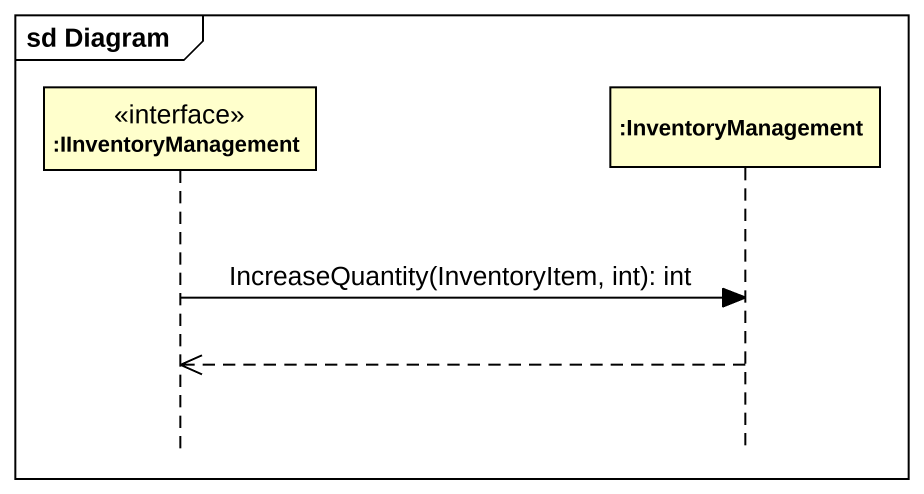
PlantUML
@startuml
mainframe sd Diagram
hide footbox
participant ":IInventoryManagement" as IInventoryManagement <<interface>>
participant ":InventoryManagement" as InventoryManagement

IInventoryManagement -> InventoryManagement : IncreaseQuantity(InventoryItem, int): int
InventoryManagement -->> IInventoryManagement
@enduml
